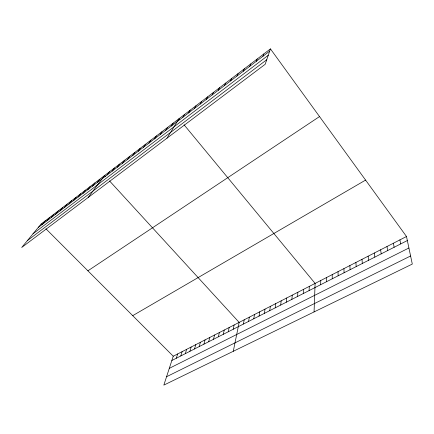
<?xml version="1.0" encoding="UTF-8"?>
<svg xmlns="http://www.w3.org/2000/svg" width="434" height="434" viewBox="0 0 434 434"><rect width="100%" height="100%" fill="white"/><g stroke="black" fill="none" stroke-linecap="round" stroke-linejoin="round"><path stroke-width="0.65" d="M326.417 281.769L326.455 277.581M320.655 284.704L320.753 280.51M314.059 311.932L315.106 283.407L184.081 124.824M309.089 290.596L309.301 286.386M303.285 293.547L303.556 289.332M297.545 296.471L297.876 292.25M291.87 299.362L292.25 295.136M286.256 302.227L286.69 297.99M280.695 305.059L281.183 300.816M275.199 307.858L275.736 303.61M269.758 310.63L270.349 306.377M264.377 313.37L265.017 309.116M259.049 316.082L259.733 311.824M253.776 318.768L254.508 314.509M248.563 321.426L249.338 317.162M243.398 324.057L244.223 319.787M233.286 351.28L239.156 322.386L109.552 180.94M233.226 329.238L234.138 324.963M228.219 331.788L229.174 327.513M223.26 334.316L224.259 330.035M218.356 336.817L219.387 332.531M213.495 339.29L214.57 335.005M208.683 341.742L209.796 337.457M203.92 344.167L205.07 339.882M199.206 346.571L200.394 342.285M194.535 348.947L195.756 344.661M189.908 351.307L191.166 347.016M185.329 353.639L186.62 349.348M180.788 355.951L182.117 351.659M176.296 358.24L177.658 353.949M406.495 236.503L173.242 356.216L163.835 385.115L412.3 264.078L406.495 236.503L270.442 48.885L41.116 223.993L21.7 247.494L265.179 64.297L270.442 48.885M262.955 56.246L263.796 53.962M256.315 61.308L257.237 58.97M249.762 66.299L250.76 63.917M243.295 71.23L244.364 68.8M236.91 76.091L238.049 73.623M230.6 80.898L231.81 78.386M224.378 85.639L225.653 83.084M218.226 90.326L219.571 87.728M212.155 94.954L213.566 92.317M206.161 99.522L207.631 96.847M200.237 104.035L201.772 101.323M194.389 108.489L195.978 105.744M188.611 112.894L190.255 110.111M182.898 117.245L184.602 114.43M166.971 138.191L179.02 118.694L179.86 119.719M171.463 125.958L173.28 123.077M165.739 130.319L167.611 127.406M160.086 134.627L162.007 131.686M154.499 138.885L156.473 135.907M148.981 143.084L151.005 140.084M143.535 147.24L145.602 144.207M138.148 151.347L140.263 148.287M132.826 155.399L134.99 152.312M127.569 159.408L129.777 156.294M122.366 163.368L124.623 160.233M117.234 167.28L119.529 164.123M112.156 171.148L114.489 167.963M107.138 174.973L109.514 171.766M88.145 197.497L104.589 175.526L105.495 176.508M97.27 182.492L99.722 179.242M92.42 186.186L94.91 182.915M87.63 189.837L90.153 186.549M82.889 193.45L85.449 190.141M78.201 197.02L80.795 193.694M73.563 200.551L76.194 197.21M68.979 204.045L71.643 200.682M64.449 207.501L67.14 204.121M59.963 210.919L62.686 207.523M55.525 214.298L58.281 210.886M51.136 217.64L53.919 214.217M46.796 220.949L49.606 217.51M42.499 224.221L45.342 220.765M38.252 227.459L269.677 51.125M32.989 233.828L268.266 55.264M27.364 240.637L266.736 59.74M87.907 270.816L319.522 116.567M132.717 315.659L365.591 180.094M171.848 360.508L407.347 240.539M169.287 368.358L408.915 247.988M166.569 376.723L410.597 255.984M41.116 223.993L41.995 224.872M45.955 228.832L173.242 356.216M399.92 239.877L400.69 243.93M393.421 243.214L394.115 247.277M386.992 246.512L387.616 250.592M380.634 249.772L381.188 253.868M374.352 253L374.83 257.107M368.135 256.19L368.542 260.308M361.983 259.348L362.325 263.476M355.902 262.467L356.178 266.606M349.885 265.554L350.092 269.704M343.934 268.608L344.081 272.769M338.043 271.635L338.129 275.802M332.222 274.624L332.238 278.802"/></g></svg>
